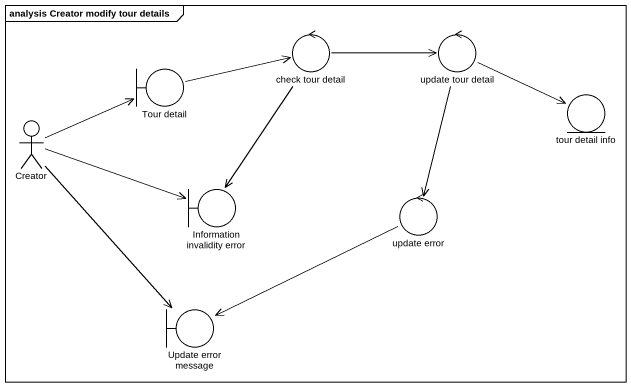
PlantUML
@startuml
mainframe analysis Creator modify tour details
control "check tour detail" as check_tour_detail
control "update tour detail" as update_tour_detail
boundary "Tour detail" as Tour_detail
entity "tour detail info" as tour_detail_info
actor Creator
boundary "Information invalidity error" as Information_invalidity_error
control "update error" as update_error
boundary "Update error message" as Update_error_message
check_tour_detail -right-> update_tour_detail
check_tour_detail --> Information_invalidity_error
update_tour_detail -right-> tour_detail_info
update_tour_detail --> update_error
Tour_detail -right-> check_tour_detail
Creator -right-> Tour_detail
Creator -right-> Information_invalidity_error
Creator --> Update_error_message
update_error -left-> Update_error_message
@enduml
